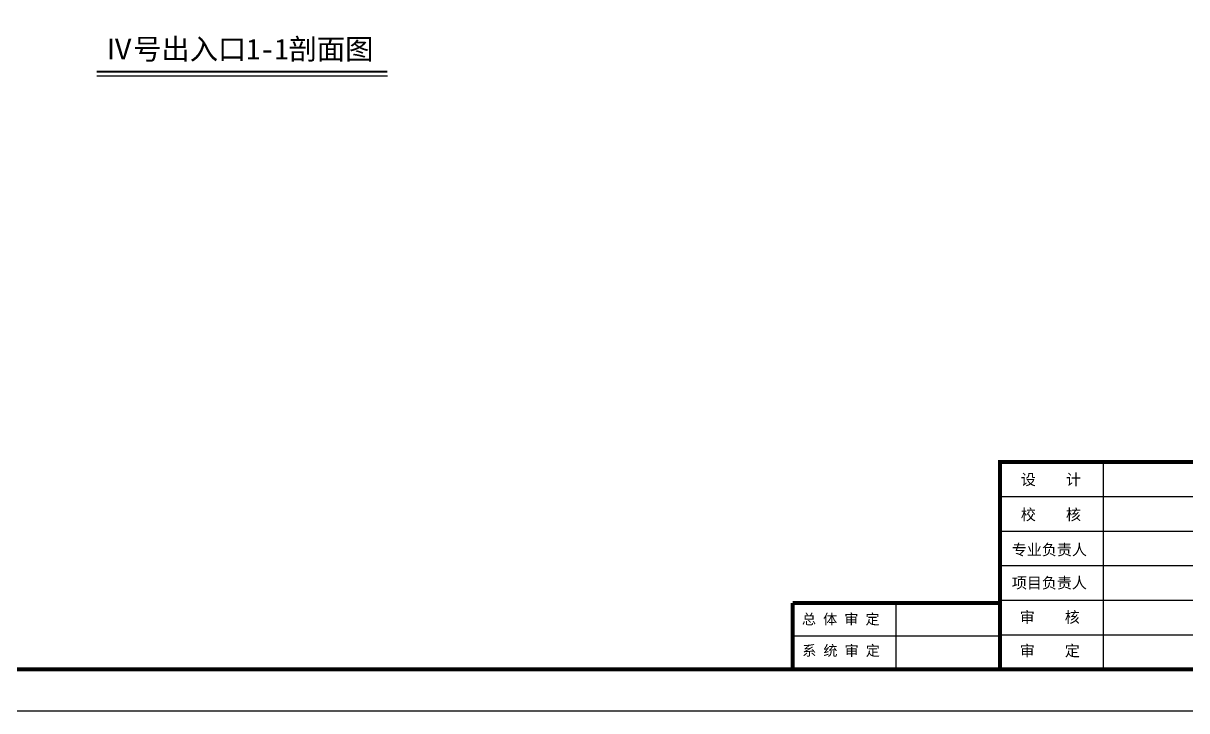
# Model space of a CAD drawing. Extents: x 4 to 13611208, y -605838 to 574722.
# Drawn here: x 13026219 to 13054280, y 405585 to 422167 of the extents above; entities that cross this region are included whole.
import ezdxf
from ezdxf.enums import TextEntityAlignment as Align

# ---------------------------------------------------------------- set-up
doc = ezdxf.new("R2010")
doc.units = 0
doc.header["$LTSCALE"] = 1000
doc.header["$MEASUREMENT"] = 0
doc.layers.add('0标记', color=1, linetype='Continuous', plot=False)
doc.layers.add('图框', color=7, linetype='Continuous')
doc.styles.add('HT', font='simhei.ttf', dxfattribs={"width": 0.86, "height": 10})
doc.styles.add('tk12.1b', font='')
doc.styles.add('宋体', font='')
doc.styles.get('tk12.1b').set_extended_font_data('SimSun')
doc.styles.get('宋体').set_extended_font_data('SimSun')

# ---------------------------------------------------------------- blocks, each defined once
blk = doc.blocks.new('图框')
for color, points in [(9, [(-12519, 4165), (-12531, 4210), (-12576, 4197), (-12738, 3908), (-12704, 3783), (-12644, 3750), (-12564, 3773), (-12541, 3692), (-12481, 3659), (-12357, 3695), (-12195, 3983), (-12206, 4026), (-12252, 4013), (-12400, 3750), (-12483, 3726), (-12506, 3809), (-12358, 4073), (-12370, 4117), (-12414, 4106), (-12563, 3841), (-12645, 3817), (-12668, 3901)]), (30, [(-12336, 4176), (-12313, 4093), (-12462, 3828), (-12450, 3785), (-12405, 3796), (-12257, 4061), (-12174, 4084), (-12150, 4001), (-12300, 3736), (-12288, 3692), (-12243, 3704), (-12081, 3993), (-12115, 4118), (-12175, 4152), (-12256, 4128), (-12278, 4210), (-12338, 4243), (-12463, 4207), (-12624, 3919), (-12613, 3875), (-12568, 3887), (-12419, 4152)])]:
    blk.add_hatch(color=color).paths.add_polyline_path(points)
h = blk.add_hatch(color=256)
h.dxf.hatch_style = 1
h.paths.add_polyline_path([(-12157, 3780), (-12215, 3688), (-12137, 3688), (-12125, 3709), (-12173, 3709), (-12161, 3727), (-12118, 3727), (-12106, 3746), (-12150, 3746), (-12141, 3760), (-12093, 3760), (-12081, 3780)])
edge = h.paths.add_edge_path()
edge.add_line((-12113, 3689), (-12069, 3689))
edge.add_ellipse((-12069, 3757), major_axis=(-48.2, 48.2), ratio=1, start_angle=135, end_angle=182.7237)
edge.add_ellipse((-23131, 10874), major_axis=(-9349, 9349), ratio=1, start_angle=192.196, end_angle=192.4223)
edge.add_ellipse((-12006, 3762), major_axis=(12.5, 12.5), ratio=1, start_angle=291.8946, end_angle=409.0688)
edge.add_line((-12007, 3779), (-12056, 3780))
edge.add_line((-12056, 3780), (-12113, 3689))
h.paths.add_polyline_path([(-12041, 3758), (-12029, 3758), (-12025, 3757), (-12022, 3754), (-12022, 3749), (-12026, 3740), (-12032, 3729), (-12043, 3717), (-12050, 3711), (-12059, 3709), (-12071, 3709)], flags=16)
edge = h.paths.add_edge_path()
edge.add_line((-11954, 3725), (-11949, 3725))
edge.add_line((-11949, 3725), (-11947, 3724))
edge.add_line((-11947, 3724), (-11946, 3721))
edge.add_line((-11946, 3721), (-11948, 3688))
edge.add_line((-11948, 3688), (-11916, 3688))
edge.add_line((-11916, 3688), (-11913, 3714))
edge.add_line((-11913, 3714), (-11913, 3720))
edge.add_line((-11913, 3720), (-11914, 3725))
edge.add_line((-11914, 3725), (-11917, 3727))
edge.add_line((-11917, 3727), (-11920, 3728))
edge.add_ellipse((-11928, 3782), major_axis=(38.6, 38.6), ratio=1, start_angle=234.4394, end_angle=296.0317)
edge.add_line((-11877, 3765), (-11877, 3770))
edge.add_line((-11877, 3770), (-11879, 3775))
edge.add_line((-11879, 3775), (-11883, 3778))
edge.add_line((-11883, 3778), (-11887, 3779))
edge.add_line((-11887, 3779), (-11948, 3780))
edge.add_line((-11948, 3780), (-12006, 3688))
edge.add_line((-12006, 3688), (-11978, 3688))
edge.add_line((-11978, 3688), (-11954, 3725))
h.paths.add_polyline_path([(-11943, 3743), (-11931, 3761), (-11915, 3761), (-11912, 3760), (-11910, 3758), (-11910, 3755), (-11913, 3750), (-11917, 3747), (-11923, 3744), (-11929, 3743)], flags=16)
h.paths.add_polyline_path([(-11898, 3688), (-11869, 3688), (-11811, 3779), (-11840, 3779)])
for p, q in [((-15600, 0), (-15600, 5000)), ((-13100, 0), (-13100, 5000)), ((-5100, 0), (-5100, 5000)), ((-3600, 0), (-3600, 5000)), ((0, 0), (0, 5000)), ((-18100, 4167), (-13100, 4167)), ((-5100, 4000), (0, 4000)), ((-18100, 3333), (-13100, 3333)), ((-5100, 3000), (0, 3000)), ((-18100, 2500), (-13100, 2500)), ((-5100, 2000), (0, 2000)), ((-20600, 0), (-20600, 1600)), ((-18100, 1667), (-13100, 1667)), ((-5100, 1000), (0, 1000)), ((-18100, 800), (-23100, 800)), ((-18100, 833), (-13100, 833))]:
    blk.add_line(p, q)
at = {"const_width": 100}
for points in [[(0, 5000), (-18100, 5000), (-18100, 0)], [(-23100, 1600), (-18100, 1600)], [(-23100, 0), (-23100, 1600)]]:
    blk.add_lwpolyline(points, dxfattribs=at)
at = {"style": '宋体'}
for s, p in [('设\u3000\u3000计', (-17597, 4444)), ('校\u3000\u3000核', (-17597, 3598)), ('审    核', (-17624, 1124)), ('审\u3000\u3000定', (-17624, 313))]:
    blk.add_text(s, height=265.8, dxfattribs=at).set_placement(p)
for s, height, style, width, p in [('图  别', 200, '宋体', 1, (-4758, 4364)), ('武汉市政工程设计研究院有限责任公司', 284.62, 'HT', 0.9, (-12055, 3902)), ('比例尺', 200, '宋体', 1, (-4756, 3381)), ('专业负责人', 265.8, '宋体', 1, (-17815, 2751)), ('工程编号', 200, '宋体', 1, (-4912, 2387)), ('项目负责人', 265.8, '宋体', 1, (-17815, 1951)), ('日  期', 200, '宋体', 1, (-4747, 1390)), ('总 体 审 定', 250, '宋体', 1, (-22877, 1084)), ('系 统 审 定', 250, '宋体', 1, (-22870, 325)), ('图  号', 200, '宋体', 1, (-4758, 364))]:
    blk.add_text(s, height=height, dxfattribs=dict(style=style, width=width)).set_placement(p)
at = {"style": 'tk12.1b', "width": 1}
for s, p in [('施工图设计', (-1800, 4500)), ('2015114', (-1800, 2500)), ('2019.05', (-1800, 1500))]:
    blk.add_text(s, height=200, dxfattribs=at).set_placement(p, align=Align.MIDDLE)
at = {"style": '宋体'}
for s, p in [('武汉市轨道交通5号线工程', (-9100, 2458)), ('都市工业园站', (-9100, 1858))]:
    blk.add_text(s, height=300, dxfattribs=at).set_placement(p, align=Align.CENTER)
blk = doc.blocks.new('图框框')
at = {"layer": '图框', "color": 1, "linetype": 'Continuous', "ltscale": 10}
blk.add_lwpolyline([(0, -42000), (59400, -42000), (59400, 0), (0, 0)], close=True, dxfattribs=at)

msp = doc.modelspace()

# ---------------------------------------------------------------- linework, layer by layer
msp.add_line((13027990, 420902.3), (13035000.9, 420902.3))
at = {"const_width": 50}
msp.add_lwpolyline([(13027990, 421002.3), (13035000.9, 421002.3)], dxfattribs=at)
at = {"layer": '图框', "color": 2}
msp.add_lwpolyline([(12950075.6, 405585), (13068875.6, 405585), (13068875.6, 447585), (12950075.6, 447585)], close=True, dxfattribs=at)
at = {"layer": '图框', "const_width": 100}
msp.add_lwpolyline([(12952575.6, 406585), (13067875.6, 406585), (13067875.6, 446585), (12952575.6, 446585)], close=True, dxfattribs=at)

# ---------------------------------------------------------------- block references
at = {"layer": '0标记', "xscale": 2}
msp.add_blockref('图框框', (12950075.6, 447585), dxfattribs=at)
at = {"layer": '图框'}
msp.add_blockref('图框', (13067875.6, 406585), dxfattribs=at)

# ---------------------------------------------------------------- texts
at = {"style": '宋体'}
msp.add_text('Ⅳ号出入口1-1剖面图', height=500, dxfattribs=at).set_placement((13031425.4, 421544.2), align=Align.MIDDLE_CENTER)

doc.saveas('drawing.dxf')
